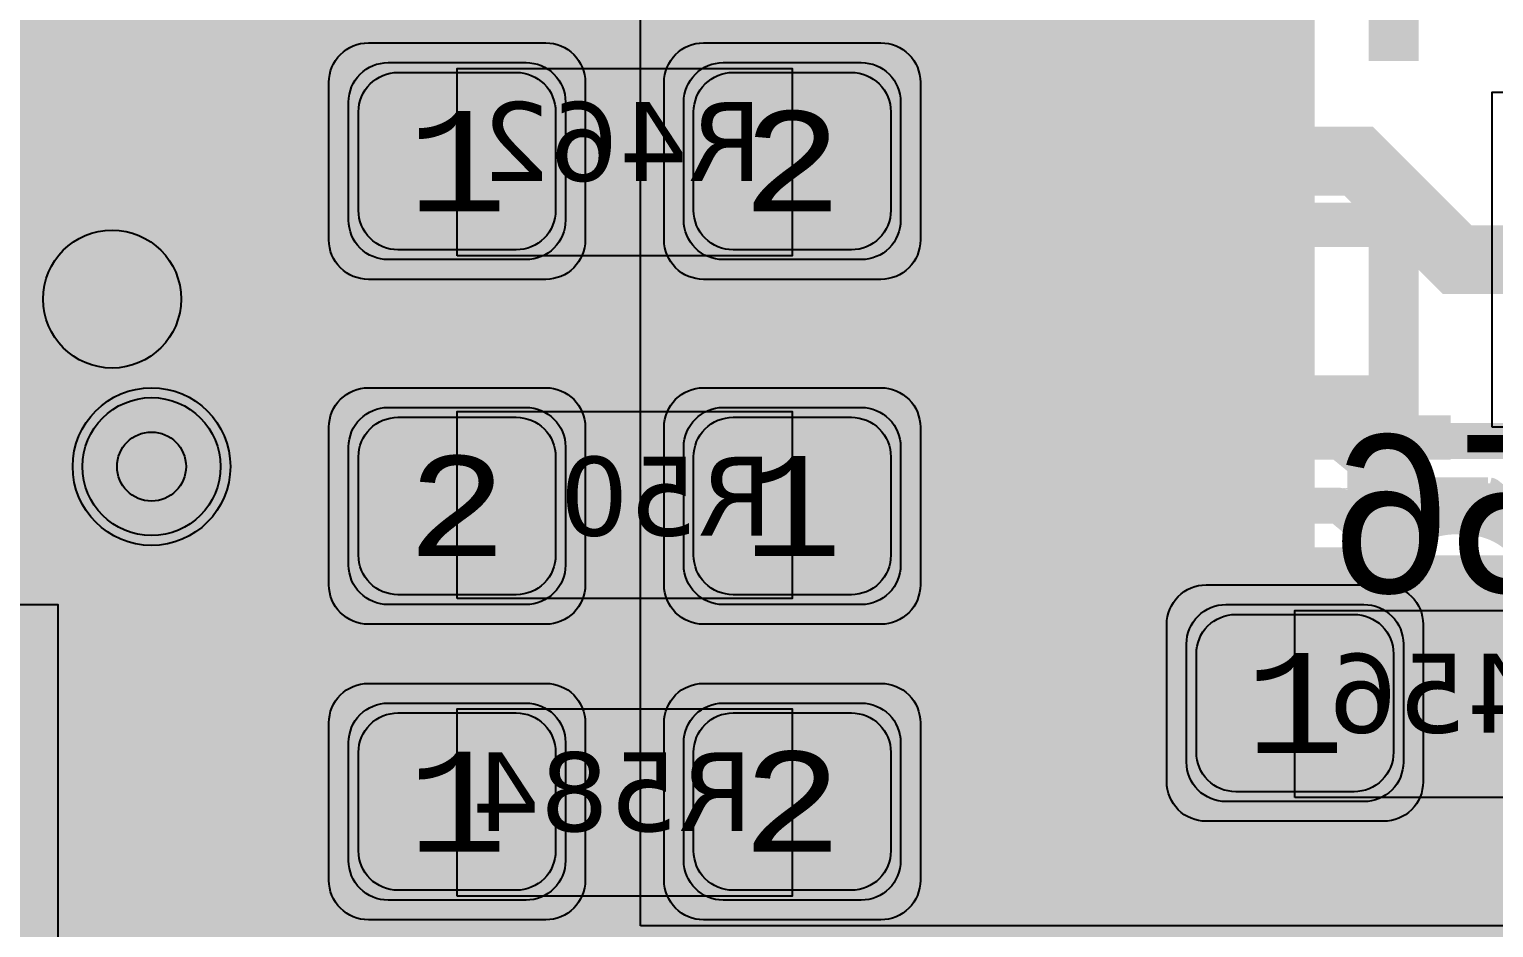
# Model space of a CAD drawing. Extents: x -28 to 199, y -61 to 255.
# Drawn here: x 54.98 to 62.41, y 135.36 to 139.92 of the extents above; entities that cross this region are included whole.
import ezdxf
from ezdxf.enums import TextEntityAlignment as Align

# ---------------------------------------------------------------- set-up
doc = ezdxf.new("R2010")
doc.units = 0
doc.header["$MEASUREMENT"] = 0
for name, color, linetype in [('ASSEMBLY_OUTLINES_BTM', 191, 'CONTINUOUS'), ('ASSEMBLY_OUTLINES_TOP', 102, 'CONTINUOUS'), ('ASSEMBLY_PART_NUMBERS_BTM', 191, 'CONTINUOUS'), ('ASSEMBLY_PART_NUMBERS_TOP', 102, 'CONTINUOUS'), ('ASSEMBLY_REF_DES_BTM', 191, 'CONTINUOUS'), ('DRILL_DRAWING', 21, 'CONTINUOUS'), ('GENERATED_SILKSCREEN_BTM', 255, 'CONTINUOUS'), ('GENERATED_SILKSCREEN_TOP', 140, 'CONTINUOUS'), ('PART_PADS_SMD_BTM', 10, 'CONTINUOUS'), ('PIN_NUMBERS_BTM', 8, 'CONTINUOUS'), ('PIN_NUMBERS_TOP', 8, 'CONTINUOUS'), ('PLACEMENT_OUTLINES_BTM', 222, 'CONTINUOUS'), ('PLACEMENT_OUTLINES_TOP', 130, 'CONTINUOUS'), ('PLANE_SHAPES_LAYER_2', 230, 'CONTINUOUS'), ('PLANE_SHAPES_LAYER_3', 81, 'CONTINUOUS'), ('SILKSCREEN_OUTLINES_BTM', 211, 'CONTINUOUS'), ('SILKSCREEN_OUTLINES_TOP', 150, 'CONTINUOUS'), ('SILKSCREEN_REF_DES_BTM', 211, 'CONTINUOUS'), ('SOLDERMASK_PADS_BTM', 12, 'CONTINUOUS'), ('SOLDERMASK_PADS_TOP', 180, 'CONTINUOUS'), ('SOLDERPASTE_PADS_BTM', 12, 'CONTINUOUS'), ('TRACES_LAYER_3', 81, 'CONTINUOUS'), ('TRACES_LAYER_BOTTOM', 10, 'CONTINUOUS'), ('TRACES_LAYER_TOP', 150, 'CONTINUOUS'), ('VIA_HOLES_LAYER_2', 30, 'CONTINUOUS'), ('VIA_HOLES_LAYER_3', 30, 'CONTINUOUS'), ('VIA_HOLES_LAYER_BOTTOM', 30, 'CONTINUOUS'), ('VIA_HOLES_LAYER_TOP', 30, 'CONTINUOUS'), ('VIA_PADS_LAYER_2', 230, 'CONTINUOUS'), ('VIA_PADS_LAYER_3', 81, 'CONTINUOUS'), ('VIA_PADS_LAYER_BOTTOM', 10, 'CONTINUOUS'), ('VIA_PADS_LAYER_TOP', 150, 'CONTINUOUS')]:
    doc.layers.add(name, color=color, linetype=linetype)
doc.styles.add('COURIER_NEW', font='COUR.TTF')
doc.styles.add('VERDANA', font='verdana.TTF')
doc.styles.add('VERIBEST_GERBER_0', font='txt')

msp = doc.modelspace()

# ---------------------------------------------------------------- hatches: boundary and pattern name
at = {"layer": 'GENERATED_SILKSCREEN_TOP'}
h = msp.add_hatch(color=256, dxfattribs=at)
edge = h.paths.add_edge_path()
edge.add_arc((55.4, 138.55), 0.35, 0, 360)
at = {"layer": 'PLANE_SHAPES_LAYER_2'}
h = msp.add_hatch(color=256, dxfattribs=at)
h.paths.add_polyline_path([(169.5, 129.25), (149.5, 129.25), (142.25, 122), (142.25, 90.5), (147.5, 90.5), (147.5, 80), (154, 80), (154, 69.25), (131.75, 69.25), (131.75, 73.25), (121.25, 73.25), (121.25, 81), (110.5, 81), (110.5, 125.75), (106.5, 125.75), (106.5, 128.75), (93.5, 128.75), (93.5, 120.25), (91.75, 120.25), (91.75, 121.5), (80, 121.5), (80, 118.25), (73.25, 118.25), (73.25, 124.5), (67.5, 124.5), (67.5, 128), (57.75, 128), (57.75, 120.25), (55.25, 120.25), (55.25, 121.5), (47.5, 121.5), (47.5, 119), (35, 119), (35, 134.75), (32.75, 134.75), (32.75, 159.75), (29.25, 159.75), (29.25, 175.25), (22.5, 175.25), (22.5, 195.25), (17.25, 195.25), (17.25, 198), (22.5, 198), (22.5, 216.5), (40.25, 216.5), (40.25, 235.5), (54.5, 235.5), (54.5, 254), (87.25, 254), (87.25, 236.25), (86.25, 236.25), (86.25, 228.75), (81, 228.75), (81, 218.75), (95.25, 218.75), (95.25, 194.5), (87, 194.5), (87, 172), (131.1, 172), (131.1, 208.75), (115.5, 208.75), (115.5, 213.75), (106.75, 213.75), (106.75, 218.75), (110.25, 222.25), (110.25, 226.25), (142.5, 226.25), (142.5, 221.5), (160.5, 221.5), (160.5, 240.75), (169.5, 240.75)])
h.paths.add_polyline_path([(35.5, 149.5), (41.75, 149.5), (41.75, 152), (39.25, 152), (39.25, 154), (37.75, 154), (37.75, 152), (35.5, 152)], flags=16)
h.paths.add_polyline_path([(37.5, 125.75), (37.5, 128.75), (42.75, 128.75), (42.75, 125.75)], flags=16)
h.paths.add_polyline_path([(52, 127.75), (52, 130.75), (54.25, 130.75), (54.25, 127.75)], flags=16)
h.paths.add_polyline_path([(50.75, 219.5), (50.75, 226.5), (71.75, 226.5), (71.75, 219.5)], flags=16)
h.paths.add_polyline_path([(66.5, 150.75), (66.5, 177.5), (72.25, 177.5), (72.25, 150.75)], flags=16)
h.paths.add_polyline_path([(47.25, 185.25), (73, 185.25), (73, 188.25), (70.25, 188.25), (70.25, 191), (47.25, 191)], flags=16)
h.paths.add_polyline_path([(84.5, 208), (84.5, 212.75), (85, 212.75), (85, 208)], flags=16)
h.paths.add_polyline_path([(61.5, 137.25), (87.75, 137.25), (87.75, 140.5), (84.75, 140.5), (84.75, 143), (61.5, 143)], flags=16)
h.paths.add_polyline_path([(88.75, 127), (88.75, 130), (91, 130), (91, 127)], flags=16)
h.paths.add_polyline_path([(85.5, 130.25), (85.5, 132.5), (91, 132.5), (91, 130.25)], flags=16)
h.paths.add_polyline_path([(108.75, 142.25), (135.75, 142.25), (135.75, 145.75), (132.25, 145.75), (132.25, 149), (108.75, 149)], flags=16)
h.paths.add_polyline_path([(114.25, 126.75), (140.75, 126.75), (140.75, 129.75), (137.25, 129.75), (137.25, 133), (114.25, 133)], flags=16)
h.paths.add_polyline_path([(155.25, 180.25), (166.25, 180.25), (166.25, 186.25), (152.25, 186.25), (152.25, 183), (155.25, 183)], flags=16)
at = {"layer": 'PLANE_SHAPES_LAYER_3'}
h = msp.add_hatch(color=256, dxfattribs=at)
h.paths.add_polyline_path([(169.5, 129.25), (149.5, 129.25), (142.25, 122), (142.25, 90.5), (147.5, 90.5), (147.5, 80), (154, 80), (154, 69.25), (131.75, 69.25), (131.75, 73.25), (121.25, 73.25), (121.25, 81), (110.5, 81), (110.5, 125.75), (106.5, 125.75), (106.5, 128.75), (93.5, 128.75), (93.5, 120.25), (91.75, 120.25), (91.75, 121.5), (80, 121.5), (80, 118.25), (73.25, 118.25), (73.25, 124.5), (67.5, 124.5), (67.5, 127.75), (58.25, 127.75), (58.25, 130.25), (88.75, 130.25), (88.75, 127), (91, 127), (91, 132.5), (55, 132.5), (55, 131.25), (52, 131.25), (52, 127.75), (55, 127.75), (55, 127.25), (57.75, 127.25), (57.75, 120.25), (55.25, 120.25), (55.25, 121.5), (47.5, 121.5), (47.5, 119), (35, 119), (35, 134.75), (32.75, 134.75), (32.75, 159.75), (29.25, 159.75), (29.25, 175.25), (22.5, 175.25), (22.5, 195.25), (17.25, 195.25), (17.25, 198), (22.5, 198), (22.5, 216.5), (40.25, 216.5), (40.25, 235.5), (54.5, 235.5), (54.5, 254), (87.25, 254), (87.25, 236.25), (86.25, 236.25), (86.25, 228.75), (81, 228.75), (81, 218.75), (95.25, 218.75), (95.25, 194.5), (87, 194.5), (87, 172), (131.1, 172), (131.1, 208.75), (115.5, 208.75), (115.5, 213.75), (106.75, 213.75), (106.75, 218.75), (110.25, 222.25), (110.25, 226.25), (142.5, 226.25), (142.5, 221.5), (160.5, 221.5), (160.5, 240.75), (169.5, 240.75)])
h.paths.add_polyline_path([(35.5, 149.5), (41.75, 149.5), (41.75, 152), (39.25, 152), (39.25, 154), (37.75, 154), (37.75, 152), (35.5, 152)], flags=16)
h.paths.add_polyline_path([(37.5, 125.75), (37.5, 128.75), (42.75, 128.75), (42.75, 125.75)], flags=16)
h.paths.add_polyline_path([(50.75, 219.5), (50.75, 226.5), (71.75, 226.5), (71.75, 219.5)], flags=16)
h.paths.add_polyline_path([(66.5, 150.75), (66.5, 177.5), (72.25, 177.5), (72.25, 150.75)], flags=16)
h.paths.add_polyline_path([(47.25, 185.25), (73, 185.25), (73, 188.25), (70.25, 188.25), (70.25, 191), (47.25, 191)], flags=16)
h.paths.add_polyline_path([(84.5, 208), (84.5, 212.75), (85, 212.75), (85, 208)], flags=16)
h.paths.add_polyline_path([(61.5, 137.25), (87.75, 137.25), (87.75, 140.5), (84.75, 140.5), (84.75, 143), (61.5, 143)], flags=16)
h.paths.add_polyline_path([(108.75, 142.25), (135.75, 142.25), (135.75, 145.75), (132.25, 145.75), (132.25, 149), (108.75, 149)], flags=16)
h.paths.add_polyline_path([(114.25, 126.75), (140.75, 126.75), (140.75, 129.75), (137.25, 129.75), (137.25, 133), (114.25, 133)], flags=16)
h.paths.add_polyline_path([(155.25, 180.25), (166.25, 180.25), (166.25, 186.25), (152.25, 186.25), (152.25, 183), (155.25, 183)], flags=16)
at = {"layer": 'SILKSCREEN_OUTLINES_TOP'}
h = msp.add_hatch(color=256, dxfattribs=at)
edge = h.paths.add_edge_path()
edge.add_arc((55.4, 138.55), 0.35, 0, 360)
at = {"layer": 'VIA_HOLES_LAYER_2'}
h = msp.add_hatch(color=256, dxfattribs=at)
edge = h.paths.add_edge_path()
edge.add_arc((55.6, 137.7), 0.175, 0, 360)
at = {"layer": 'VIA_HOLES_LAYER_3'}
h = msp.add_hatch(color=256, dxfattribs=at)
edge = h.paths.add_edge_path()
edge.add_arc((55.6, 137.7), 0.175, 0, 360)
at = {"layer": 'VIA_HOLES_LAYER_BOTTOM'}
h = msp.add_hatch(color=256, dxfattribs=at)
edge = h.paths.add_edge_path()
edge.add_arc((55.6, 137.7), 0.175, 0, 360)
at = {"layer": 'VIA_HOLES_LAYER_TOP'}
h = msp.add_hatch(color=256, dxfattribs=at)
edge = h.paths.add_edge_path()
edge.add_arc((55.6, 137.7), 0.175, 0, 360)

# ---------------------------------------------------------------- linework, layer by layer
at = {"layer": 'ASSEMBLY_OUTLINES_BTM'}
for points in [[(57.15, 138.77), (57.15, 139.72), (58.85, 139.72), (58.85, 138.77)], [(57.15, 137.03), (57.15, 137.98), (58.85, 137.98), (58.85, 137.03)], [(61.4, 136.02), (61.4, 136.97), (63.1, 136.97), (63.1, 136.02)], [(57.15, 135.52), (57.15, 136.47), (58.85, 136.47), (58.85, 135.52)]]:
    msp.add_lwpolyline(points, close=True, dxfattribs=at)
at = {"layer": 'ASSEMBLY_OUTLINES_BTM', "const_width": 0.2}
msp.add_lwpolyline([(46.375, 133), (46.375, 137), (55.125, 137), (55.125, 133)], close=True, dxfattribs=at)
at = {"layer": 'ASSEMBLY_OUTLINES_TOP', "const_width": 0.2}
for points in [[(58.08, 135.37), (58.08, 144.67), (91.28, 144.67), (91.28, 135.37)], [(46.375, 133), (46.375, 137), (55.125, 137), (55.125, 133)]]:
    msp.add_lwpolyline(points, close=True, dxfattribs=at)
at = {"layer": 'GENERATED_SILKSCREEN_BTM', "const_width": 0.15}
for points in [[(58.283844, 139.720005, 1.1642e-05), (58.283836, 139.719995), (57.716164, 139.719995, 1.1642e-05), (57.716156, 139.720005), (58.283844, 139.720005)], [(58.292098, 138.769995), (57.707902, 138.769995, 1.22306e-05), (57.707911, 138.770005), (58.292089, 138.770005, 1.22306e-05), (58.292098, 138.769995)], [(58.292098, 137.980005, 1.22306e-05), (58.292089, 137.979995), (57.707911, 137.979995, 1.22306e-05), (57.707902, 137.980005), (58.292098, 137.980005)], [(61.774005, 137.171998), (61.773205, 137.169598, -0.0710678118), (61.773204, 137.169597), (61.771605, 137.163999, -0.1622776597), (61.771604, 137.163996), (61.770005, 137.161598, -0.1119910927), (61.770004, 137.161596), (61.769204, 137.160796, -0.1622776605), (61.769201, 137.160795), (61.766803, 137.159196), (61.663555, 137.075), (61.66354, 137.075), (61.766797, 137.159204), (61.769196, 137.160803, -0.0493889903), (61.769196, 137.160804), (61.769996, 137.161604, -0.0710678114), (61.769997, 137.161605), (61.771595, 137.164002), (61.773195, 137.169601), (61.773195, 137.169602), (61.773995, 137.172002), (61.773995, 137.720799), (61.773195, 137.724799), (61.773195, 137.7248), (61.771597, 137.727995, -0.0710678115), (61.771596, 137.727996), (61.769996, 137.729596, -0.2133768072), (61.769995, 137.7296), (61.769197, 137.731195, -0.0710678118), (61.769196, 137.731196), (61.766796, 137.733596, -0.0710678118), (61.766795, 137.733597), (61.632398, 137.843195), (61.629199, 137.843995, -0.1845275527), (61.629196, 137.843997), (61.627598, 137.844796, -0.049388989), (61.627597, 137.844796), (61.626, 137.845595, -0.049388989), (61.625999, 137.845595), (61.622799, 137.846395), (61.353201, 137.846395), (61.350001, 137.845595, -0.049388989), (61.35, 137.845595), (61.348404, 137.844797, -0.1622776602), (61.348402, 137.844795), (61.346002, 137.843995, -0.0990195139), (61.346, 137.843995), (61.342802, 137.843195), (61.208404, 137.733596), (61.205205, 137.729598), (61.203605, 137.7232), (61.204405, 137.718403, -0.0493889889), (61.204405, 137.718402), (61.206005, 137.714402), (61.208404, 137.711204), (61.212403, 137.708004), (61.216402, 137.705605), (61.220401, 137.704805), (61.224398, 137.704805), (61.227597, 137.707204), (61.358797, 137.813604, -0.1622776605), (61.3588, 137.813605), (61.618, 137.813605, -0.1622776605), (61.618003, 137.813604), (61.741203, 137.712804, -0.2360679781), (61.741205, 137.7128), (61.741205, 137.4256, -0.6180339891), (61.741197, 137.425596), (61.632398, 137.514395), (61.629199, 137.515195, -0.1845275527), (61.629196, 137.515197), (61.6276, 137.515995), (61.6268, 137.515995, -0.4142135624), (61.626795, 137.516), (61.626795, 137.516796), (61.622799, 137.517595), (61.353201, 137.517595), (61.350005, 137.516796), (61.350005, 137.516, -0.4142135624), (61.35, 137.515995), (61.348402, 137.515995), (61.346002, 137.515195), (61.343602, 137.514395), (61.208405, 137.405597), (61.207605, 137.403198, -0.3066784418), (61.2076, 137.403195), (61.206005, 137.402397, -0.0710678118), (61.206004, 137.402396), (61.205205, 137.401597), (61.205205, 137.399999), (61.203605, 137.394399), (61.203605, 137.394398), (61.202805, 137.391998), (61.202805, 137.172001), (61.203605, 137.168001), (61.203605, 137.168), (61.205203, 137.164804, -0.1845275523), (61.205205, 137.164801), (61.206004, 137.161604), (61.208404, 137.159204, -0.0710678118), (61.208405, 137.159203), (61.31166, 137.075), (61.311645, 137.075), (61.208399, 137.159195, -0.1622776605), (61.208396, 137.159196), (61.205996, 137.161596, -0.1622776597), (61.205995, 137.161599), (61.205195, 137.164799), (61.205195, 137.1648), (61.203597, 137.167996, -0.1845275532), (61.203595, 137.167999), (61.202795, 137.171999), (61.202795, 137.392002), (61.203595, 137.394402, -0.0710678115), (61.203596, 137.394403), (61.205195, 137.400001), (61.205195, 137.4016, -0.2133768063), (61.205196, 137.401604), (61.205996, 137.402404, -0.2617450021), (61.206001, 137.402405), (61.207595, 137.403203), (61.208395, 137.405602, -0.2052577026), (61.208398, 137.405605), (61.343596, 137.514403, -0.1622776609), (61.343598, 137.514405), (61.345998, 137.515205), (61.348398, 137.516005, -0.1454891684), (61.348401, 137.516005), (61.349995, 137.516005), (61.349995, 137.5168, -0.357510765), (61.349999, 137.516805), (61.353199, 137.517605, -0.0990195134), (61.353201, 137.517605), (61.622799, 137.517605, -0.0990195134), (61.622801, 137.517605), (61.626801, 137.516805, -0.3575107653), (61.626805, 137.5168), (61.626805, 137.516005), (61.6276, 137.516005, -0.2360679765), (61.627604, 137.516003), (61.6292, 137.515205, -0.0493889891), (61.629201, 137.515205), (61.632401, 137.514405, -0.1845275528), (61.632404, 137.514403), (61.741195, 137.425611), (61.741195, 137.712798), (61.617998, 137.813595), (61.358802, 137.813595), (61.227603, 137.707196), (61.224403, 137.704796, -0.1622776596), (61.2244, 137.704795), (61.220401, 137.704795, -0.0990195134), (61.220399, 137.704795), (61.216399, 137.705595, -0.1119910934), (61.216397, 137.705596), (61.212398, 137.707995, -0.0710678118), (61.212397, 137.707996), (61.208397, 137.711196, -0.0710678118), (61.208396, 137.711197), (61.205997, 137.714396, -0.1622776596), (61.205995, 137.714398), (61.204395, 137.718398), (61.204395, 137.718399), (61.203595, 137.723199), (61.203595, 137.723201), (61.205195, 137.729601, -0.1845275522), (61.205197, 137.729604), (61.208396, 137.733603, -0.0710678127), (61.208397, 137.733604), (61.342796, 137.843203, -0.184527553), (61.342799, 137.843205), (61.345997, 137.844005, -0.0493889891), (61.345998, 137.844005), (61.348398, 137.844805, -0.099019513), (61.3484, 137.844805), (61.349996, 137.845603, -0.1845275516), (61.349999, 137.845605), (61.353199, 137.846405, -0.0990195134), (61.353201, 137.846405), (61.622799, 137.846405, -0.0990195134), (61.622801, 137.846405), (61.626001, 137.845605, -0.1845275516), (61.626004, 137.845603), (61.627602, 137.844804, -0.0493889887), (61.627603, 137.844804), (61.6292, 137.844005, -0.0493889891), (61.629201, 137.844005), (61.632401, 137.843205, -0.1845275528), (61.632404, 137.843203), (61.766801, 137.733605, -0.1622776596), (61.766804, 137.733604), (61.769204, 137.731204, -0.213376806), (61.769205, 137.7312), (61.770003, 137.729605, -0.0710678118), (61.770004, 137.729604), (61.771604, 137.728004, -0.213376806), (61.771605, 137.728), (61.773203, 137.724804, -0.1845275517), (61.773205, 137.724801), (61.774005, 137.720801), (61.774005, 137.171998)], [(55.125005, 133, -0.4142135624), (55.125, 132.999995), (54.933206, 132.999995, 1.45686e-05), (54.933204, 133.000005), (55.124995, 133.000005), (55.124995, 136.999995), (54.933204, 136.999995, 1.45686e-05), (54.933206, 137.000005), (55.125, 137.000005, -0.4142135624), (55.125005, 137), (55.125005, 133)], [(58.283844, 137.029995), (57.716156, 137.029995, 1.1642e-05), (57.716164, 137.030005), (58.283836, 137.030005, 1.1642e-05), (58.283844, 137.029995)], [(62.533844, 136.970005, 1.1642e-05), (62.533836, 136.969995), (61.966164, 136.969995, 1.1642e-05), (61.966156, 136.970005), (62.533844, 136.970005)], [(58.283844, 136.470005, 1.1642e-05), (58.283836, 136.469995), (57.716164, 136.469995, 1.1642e-05), (57.716156, 136.470005), (58.283844, 136.470005)], [(62.542098, 136.019995), (61.957902, 136.019995, 1.22306e-05), (61.957911, 136.020005), (62.542089, 136.020005, 1.22306e-05), (62.542098, 136.019995)], [(58.292098, 135.519995), (57.707902, 135.519995, 1.22306e-05), (57.707911, 135.520005), (58.292089, 135.520005, 1.22306e-05), (58.292098, 135.519995)]]:
    msp.add_lwpolyline(points, format="xyb", dxfattribs=at)
for points in [[(62.4972, 137.8136), (61.9748, 137.8136), (61.9692, 137.8152), (61.9644, 137.8184), (61.962, 137.824), (61.9612, 137.8296), (61.962, 137.836), (61.9644, 137.8408), (61.9692, 137.8448), (61.9748, 137.8464), (62.5148, 137.8464)], [(62.5236, 137.16), (62.3884, 137.0496), (62.386, 137.048), (62.3828, 137.048), (62.3796, 137.0464), (62.11, 137.0464), (62.1084, 137.0464), (62.1068, 137.0472), (62.106, 137.0472), (62.1044, 137.048), (62.1028, 137.048), (62.0996, 137.0496), (61.9644, 137.16), (61.962, 137.1624), (61.9612, 137.164), (61.9596, 137.1688), (61.9588, 137.172), (61.9588, 137.4456), (61.9596, 137.4488), (61.9612, 137.4536), (61.9612, 137.4552), (61.9628, 137.456), (61.9636, 137.4576), (61.9644, 137.4592), (62.0996, 137.568), (62.1036, 137.5696), (62.1068, 137.5704), (62.11, 137.5712), (62.3796, 137.5712)], [(62.5044, 137.4328), (62.374, 137.5392), (62.1156, 137.5392), (61.9908, 137.4376), (61.9908, 137.18), (62.1156, 137.08), (62.374, 137.08), (62.5044, 137.1856)], [(62.3796, 137.5712), (62.3828, 137.5704), (62.3852, 137.5696), (62.3884, 137.568), (62.4972, 137.48)], [(61.7412, 137.384), (61.7412, 137.18), (61.618, 137.0792), (61.3596, 137.0792), (61.2348, 137.18), (61.2348, 137.384), (61.3596, 137.4856), (61.618, 137.4856), (61.7412, 137.384)]]:
    msp.add_lwpolyline(points, dxfattribs=at)
at = {"layer": 'GENERATED_SILKSCREEN_TOP', "const_width": 0.15}
for points in [[(91.280005, 142.717402, 5.9988e-06), (91.279995, 142.717404), (91.279995, 144.669995), (58.080005, 144.669995), (58.080005, 135.370005), (81.490904, 135.370005, 1.21125e-05), (81.490886, 135.369995), (58.08, 135.369995, -0.4142135624), (58.079995, 135.37), (58.079995, 144.67, -0.4142135624), (58.08, 144.670005), (91.28, 144.670005, -0.4142135624), (91.280005, 144.67), (91.280005, 142.717402)], [(55.125005, 133, -0.4142135624), (55.125, 132.999995), (54.933206, 132.999995, 1.45686e-05), (54.933204, 133.000005), (55.124995, 133.000005), (55.124995, 136.999995), (54.933204, 136.999995, 1.45686e-05), (54.933206, 137.000005), (55.125, 137.000005, -0.4142135624), (55.125005, 137), (55.125005, 133)]]:
    msp.add_lwpolyline(points, format="xyb", dxfattribs=at)
at = {"layer": 'GENERATED_SILKSCREEN_TOP'}
msp.add_circle((55.4, 138.55), 0.35, dxfattribs=at)
at = {"layer": 'PART_PADS_SMD_BTM'}
for points in [[(56.6, 139.55, -0.4142135624), (56.8, 139.75), (57.5, 139.75, -0.4142135624), (57.7, 139.55), (57.7, 138.95, -0.4142135624), (57.5, 138.75), (56.8, 138.75, -0.4142135624), (56.6, 138.95)], [(58.3, 139.55, -0.4142135624), (58.5, 139.75), (59.2, 139.75, -0.4142135624), (59.4, 139.55), (59.4, 138.95, -0.4142135624), (59.2, 138.75), (58.5, 138.75, -0.4142135624), (58.3, 138.95)], [(57.7, 137.2, -0.4142135624), (57.5, 137), (56.8, 137, -0.4142135624), (56.6, 137.2), (56.6, 137.8, -0.4142135624), (56.8, 138), (57.5, 138, -0.4142135624), (57.7, 137.8)], [(59.4, 137.2, -0.4142135624), (59.2, 137), (58.5, 137, -0.4142135624), (58.3, 137.2), (58.3, 137.8, -0.4142135624), (58.5, 138), (59.2, 138, -0.4142135624), (59.4, 137.8)], [(60.85, 136.8, -0.4142135624), (61.05, 137), (61.75, 137, -0.4142135624), (61.95, 136.8), (61.95, 136.2, -0.4142135624), (61.75, 136), (61.05, 136, -0.4142135624), (60.85, 136.2)], [(56.6, 136.3, -0.4142135624), (56.8, 136.5), (57.5, 136.5, -0.4142135624), (57.7, 136.3), (57.7, 135.7, -0.4142135624), (57.5, 135.5), (56.8, 135.5, -0.4142135624), (56.6, 135.7)], [(58.3, 136.3, -0.4142135624), (58.5, 136.5), (59.2, 136.5, -0.4142135624), (59.4, 136.3), (59.4, 135.7, -0.4142135624), (59.2, 135.5), (58.5, 135.5, -0.4142135624), (58.3, 135.7)]]:
    msp.add_lwpolyline(points, format="xyb", close=True, dxfattribs=at)
at = {"layer": 'PLACEMENT_OUTLINES_BTM'}
for points in [[(57.15, 138.77), (57.15, 139.72), (58.85, 139.72), (58.85, 138.77)], [(57.15, 137.03), (57.15, 137.98), (58.85, 137.98), (58.85, 137.03)], [(46.375, 133), (46.375, 137), (55.125, 137), (55.125, 133)], [(61.4, 136.02), (61.4, 136.97), (63.1, 136.97), (63.1, 136.02)], [(57.15, 135.52), (57.15, 136.47), (58.85, 136.47), (58.85, 135.52)]]:
    msp.add_lwpolyline(points, close=True, dxfattribs=at)
at = {"layer": 'PLACEMENT_OUTLINES_TOP'}
for points in [[(58.08, 135.37), (58.08, 144.67), (91.28, 144.67), (91.28, 135.37)], [(46.375, 133), (46.375, 137), (55.125, 137), (55.125, 133)]]:
    msp.add_lwpolyline(points, close=True, dxfattribs=at)
at = {"layer": 'SILKSCREEN_OUTLINES_BTM'}
for points in [[(57.15, 138.77), (57.15, 139.72), (58.85, 139.72), (58.85, 138.77)], [(57.15, 137.03), (57.15, 137.98), (58.85, 137.98), (58.85, 137.03)], [(46.375, 133), (46.375, 137), (55.125, 137), (55.125, 133)], [(46.375, 133), (46.375, 137), (55.125, 137), (55.125, 133)], [(61.4, 136.02), (61.4, 136.97), (63.1, 136.97), (63.1, 136.02)], [(57.15, 135.52), (57.15, 136.47), (58.85, 136.47), (58.85, 135.52)]]:
    msp.add_lwpolyline(points, close=True, dxfattribs=at)
at = {"layer": 'SILKSCREEN_OUTLINES_TOP'}
for points in [[(58.08, 135.37), (58.08, 144.67), (91.28, 144.67), (91.28, 135.37)], [(46.375, 133), (46.375, 137), (55.125, 137), (55.125, 133)], [(46.375, 133), (46.375, 137), (55.125, 137), (55.125, 133)]]:
    msp.add_lwpolyline(points, close=True, dxfattribs=at)
msp.add_circle((55.4, 138.55), 0.35, dxfattribs=at)
at = {"layer": 'SOLDERMASK_PADS_BTM'}
for points in [[(56.5, 139.65, -0.4142135624), (56.7, 139.85), (57.6, 139.85, -0.4142135624), (57.8, 139.65), (57.8, 138.85, -0.4142135624), (57.6, 138.65), (56.7, 138.65, -0.4142135624), (56.5, 138.85)], [(58.2, 139.65, -0.4142135624), (58.4, 139.85), (59.3, 139.85, -0.4142135624), (59.5, 139.65), (59.5, 138.85, -0.4142135624), (59.3, 138.65), (58.4, 138.65, -0.4142135624), (58.2, 138.85)], [(57.8, 137.1, -0.4142135624), (57.6, 136.9), (56.7, 136.9, -0.4142135624), (56.5, 137.1), (56.5, 137.9, -0.4142135624), (56.7, 138.1), (57.6, 138.1, -0.4142135624), (57.8, 137.9)], [(59.5, 137.1, -0.4142135624), (59.3, 136.9), (58.4, 136.9, -0.4142135624), (58.2, 137.1), (58.2, 137.9, -0.4142135624), (58.4, 138.1), (59.3, 138.1, -0.4142135624), (59.5, 137.9)], [(60.75, 136.9, -0.4142135624), (60.95, 137.1), (61.85, 137.1, -0.4142135624), (62.05, 136.9), (62.05, 136.1, -0.4142135624), (61.85, 135.9), (60.95, 135.9, -0.4142135624), (60.75, 136.1)], [(56.5, 136.4, -0.4142135624), (56.7, 136.6), (57.6, 136.6, -0.4142135624), (57.8, 136.4), (57.8, 135.6, -0.4142135624), (57.6, 135.4), (56.7, 135.4, -0.4142135624), (56.5, 135.6)], [(58.2, 136.4, -0.4142135624), (58.4, 136.6), (59.3, 136.6, -0.4142135624), (59.5, 136.4), (59.5, 135.6, -0.4142135624), (59.3, 135.4), (58.4, 135.4, -0.4142135624), (58.2, 135.6)]]:
    msp.add_lwpolyline(points, format="xyb", close=True, dxfattribs=at)
msp.add_lwpolyline([(62.4, 137.9), (62.4, 139.6), (64.1, 139.6), (64.1, 137.9)], close=True, dxfattribs=at)
at = {"layer": 'SOLDERMASK_PADS_TOP'}
msp.add_lwpolyline([(62.4, 137.9), (62.4, 139.6), (64.1, 139.6), (64.1, 137.9)], close=True, dxfattribs=at)
at = {"layer": 'SOLDERPASTE_PADS_BTM'}
for points in [[(56.65, 139.5, -0.4142135624), (56.85, 139.7), (57.45, 139.7, -0.4142135624), (57.65, 139.5), (57.65, 139, -0.4142135624), (57.45, 138.8), (56.85, 138.8, -0.4142135624), (56.65, 139)], [(58.35, 139.5, -0.4142135624), (58.55, 139.7), (59.15, 139.7, -0.4142135624), (59.35, 139.5), (59.35, 139, -0.4142135624), (59.15, 138.8), (58.55, 138.8, -0.4142135624), (58.35, 139)], [(57.65, 137.25, -0.4142135624), (57.45, 137.05), (56.85, 137.05, -0.4142135624), (56.65, 137.25), (56.65, 137.75, -0.4142135624), (56.85, 137.95), (57.45, 137.95, -0.4142135624), (57.65, 137.75)], [(59.35, 137.25, -0.4142135624), (59.15, 137.05), (58.55, 137.05, -0.4142135624), (58.35, 137.25), (58.35, 137.75, -0.4142135624), (58.55, 137.95), (59.15, 137.95, -0.4142135624), (59.35, 137.75)], [(60.9, 136.75, -0.4142135624), (61.1, 136.95), (61.7, 136.95, -0.4142135624), (61.9, 136.75), (61.9, 136.25, -0.4142135624), (61.7, 136.05), (61.1, 136.05, -0.4142135624), (60.9, 136.25)], [(56.65, 136.25, -0.4142135624), (56.85, 136.45), (57.45, 136.45, -0.4142135624), (57.65, 136.25), (57.65, 135.75, -0.4142135624), (57.45, 135.55), (56.85, 135.55, -0.4142135624), (56.65, 135.75)], [(58.35, 136.25, -0.4142135624), (58.55, 136.45), (59.15, 136.45, -0.4142135624), (59.35, 136.25), (59.35, 135.75, -0.4142135624), (59.15, 135.55), (58.55, 135.55, -0.4142135624), (58.35, 135.75)]]:
    msp.add_lwpolyline(points, format="xyb", close=True, dxfattribs=at)
at = {"layer": 'TRACES_LAYER_3', "const_width": 0.5}
msp.add_lwpolyline([(43.6, 136.4), (64.65, 136.4), (66.949065, 134.100935), (81.022065, 134.100935), (81.323, 133.8), (82, 133.8)], dxfattribs=at)
at = {"layer": 'TRACES_LAYER_BOTTOM'}
for points, const_width in [([(57.15, 139.25), (55.697579, 139.25), (54.613231, 140.334348), (48.93227, 140.334348), (48.21, 139.612078), (48.21, 137.7)], 0.254), ([(58.85, 139.25), (61.723, 139.25), (62.223, 138.75), (63.25, 138.75)], 0.35), ([(55.6, 137.7), (54.56, 137.7)], 0.5), ([(49.48, 132.3), (49.48, 133.580452), (52.104714, 136.205166), (55.104416, 136.205166), (55.761959, 136.862709), (56.512709, 136.862709), (57.15, 137.5)], 0.35), ([(58.85, 137.5), (60.35, 137.5), (61.35, 136.5), (61.4, 136.5)], 0.35), ([(50.75, 132.3), (50.75, 132.775), (53.604864, 135.629864), (55.952864, 135.629864), (56.323, 136), (57.15, 136)], 0.35), ([(58.85, 136), (60.1, 136), (61.35, 134.75), (61.4, 134.75)], 0.35)]:
    msp.add_lwpolyline(points, dxfattribs=dict(at, const_width=const_width))
at = {"layer": 'TRACES_LAYER_TOP', "const_width": 0.5}
msp.add_lwpolyline([(53.85, 140.5), (54.722398, 140.5), (58.270119, 136.952279), (66.532279, 136.952279), (68.33, 138.75)], dxfattribs=at)
at = {"layer": 'VIA_HOLES_LAYER_2'}
msp.add_circle((55.6, 137.7), 0.175, dxfattribs=at)
at = {"layer": 'VIA_HOLES_LAYER_3'}
msp.add_circle((55.6, 137.7), 0.175, dxfattribs=at)
at = {"layer": 'VIA_HOLES_LAYER_BOTTOM'}
msp.add_circle((55.6, 137.7), 0.175, dxfattribs=at)
at = {"layer": 'VIA_HOLES_LAYER_TOP'}
msp.add_circle((55.6, 137.7), 0.175, dxfattribs=at)
at = {"layer": 'VIA_PADS_LAYER_2'}
msp.add_circle((55.6, 137.7), 0.4, dxfattribs=at)
at = {"layer": 'VIA_PADS_LAYER_3'}
msp.add_circle((55.6, 137.7), 0.4, dxfattribs=at)
at = {"layer": 'VIA_PADS_LAYER_BOTTOM'}
msp.add_circle((55.6, 137.7), 0.35, dxfattribs=at)
at = {"layer": 'VIA_PADS_LAYER_TOP'}
msp.add_circle((55.6, 137.7), 0.35, dxfattribs=at)

# ---------------------------------------------------------------- texts
at = {"layer": 'ASSEMBLY_PART_NUMBERS_BTM', "style": 'VERIBEST_GERBER_0', "text_generation_flag": 2}
for s, p in [('ERJ-3EKF2000V', (58, 141.79)), ('ERJ-3EKF2000V', (62.25, 139.04)), ('ERJ-3EKF15R0V', (58, 138.54)), ('ERJ-3EKF2000V', (62.25, 137.29)), ('ERJ-3EKF15R0V', (58, 135.54))]:
    msp.add_text(s, height=2.032, dxfattribs=at).set_placement(p, align=Align.TOP_LEFT)
at = {"layer": 'ASSEMBLY_PART_NUMBERS_TOP', "style": 'VERIBEST_GERBER_0'}
for s, p in [('SPC02SVJN-RC-3POS', (38.75, 141.79)), ('ERJ-3EKF2000V', (53, 137.96)), ('SN74HC21DR', (50.75, 137.54)), ('SPC02SVJN-RC-3POS', (38.75, 135.79))]:
    msp.add_text(s, height=2.032, dxfattribs=at).set_placement(p, align=Align.TOP_LEFT)
at = {"layer": 'ASSEMBLY_REF_DES_BTM', "style": 'VERDANA', "text_generation_flag": 2}
for s, p in [('R462', (58.7, 139.55)), ('R50', (58.75, 137.75)), ('R456', (63, 136.75)), ('R584', (58.65, 136.25))]:
    msp.add_text(s, height=0.4, dxfattribs=at).set_placement(p, align=Align.TOP_LEFT)
at = {"layer": 'DRILL_DRAWING', "style": 'VERIBEST_GERBER_0'}
for p in [(55.6, 137.7), (59.9, 134.5)]:
    msp.add_text('A', height=2, dxfattribs=at).set_placement(p, align=Align.MIDDLE_CENTER)
at = {"layer": 'PIN_NUMBERS_BTM', "style": 'COURIER_NEW'}
for s, p in [('2', (58.85, 139.25)), ('1', (57.15, 139.25)), ('2', (57.15, 137.5)), ('1', (58.85, 137.5)), ('1', (61.4, 136.5)), ('1', (57.15, 136)), ('2', (58.85, 136))]:
    msp.add_text(s, height=0.508, dxfattribs=at).set_placement(p, align=Align.MIDDLE_CENTER)
at = {"layer": 'PIN_NUMBERS_TOP', "style": 'COURIER_NEW'}
for s, p in [('2', (58.85, 139.25)), ('1', (57.15, 139.25)), ('2', (57.15, 137.5)), ('1', (58.85, 137.5)), ('1', (61.4, 136.5)), ('1', (57.15, 136)), ('2', (58.85, 136))]:
    msp.add_text(s, height=0.508, dxfattribs=at).set_placement(p, align=Align.MIDDLE_CENTER)
at = {"layer": 'SILKSCREEN_REF_DES_BTM', "style": 'VERIBEST_GERBER_0', "text_generation_flag": 2}
msp.add_text('R456', height=0.8, dxfattribs=at).set_placement((64.15, 137.86), align=Align.TOP_LEFT)

doc.saveas('drawing.dxf')
